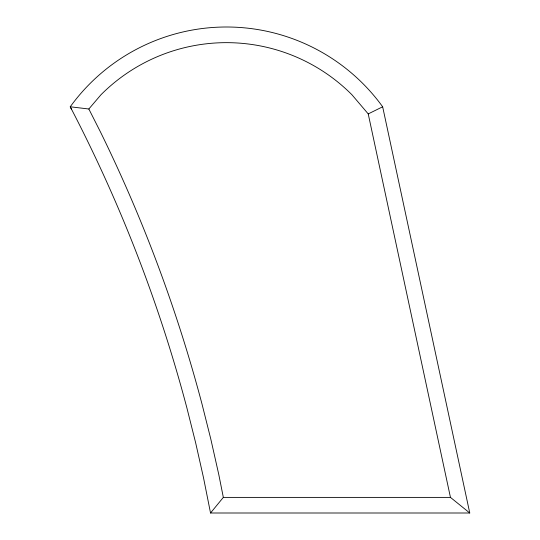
<?xml version="1.0" encoding="UTF-8"?>
<svg xmlns="http://www.w3.org/2000/svg" width="540" height="540" viewBox="0 0 540 540"><rect width="100%" height="100%" fill="white"/><g stroke="black" fill="none" stroke-linecap="round" stroke-linejoin="round"><path stroke-width="0.81" d="M210.532 513L223.337 497.394L450.455 497.394L469.76 513L210.532 513L203.513 477.752L195.622 442.685L186.867 407.822A1454.706 1454.706 0 0 0 70.241 106.785A192.807 192.807 0 0 1 382.658 106.785L469.76 513M71.584 109.451L70.241 106.785L88.844 108.999L100.973 94.75A177.154 177.154 0 0 1 351.925 94.75L368.226 113.906L450.455 497.394M368.226 113.906L382.658 106.785M88.844 108.999L100.481 131.989A1470.305 1470.305 0 0 1 201.953 403.832L210.803 439.067L218.774 474.512L223.337 497.394"/></g></svg>
